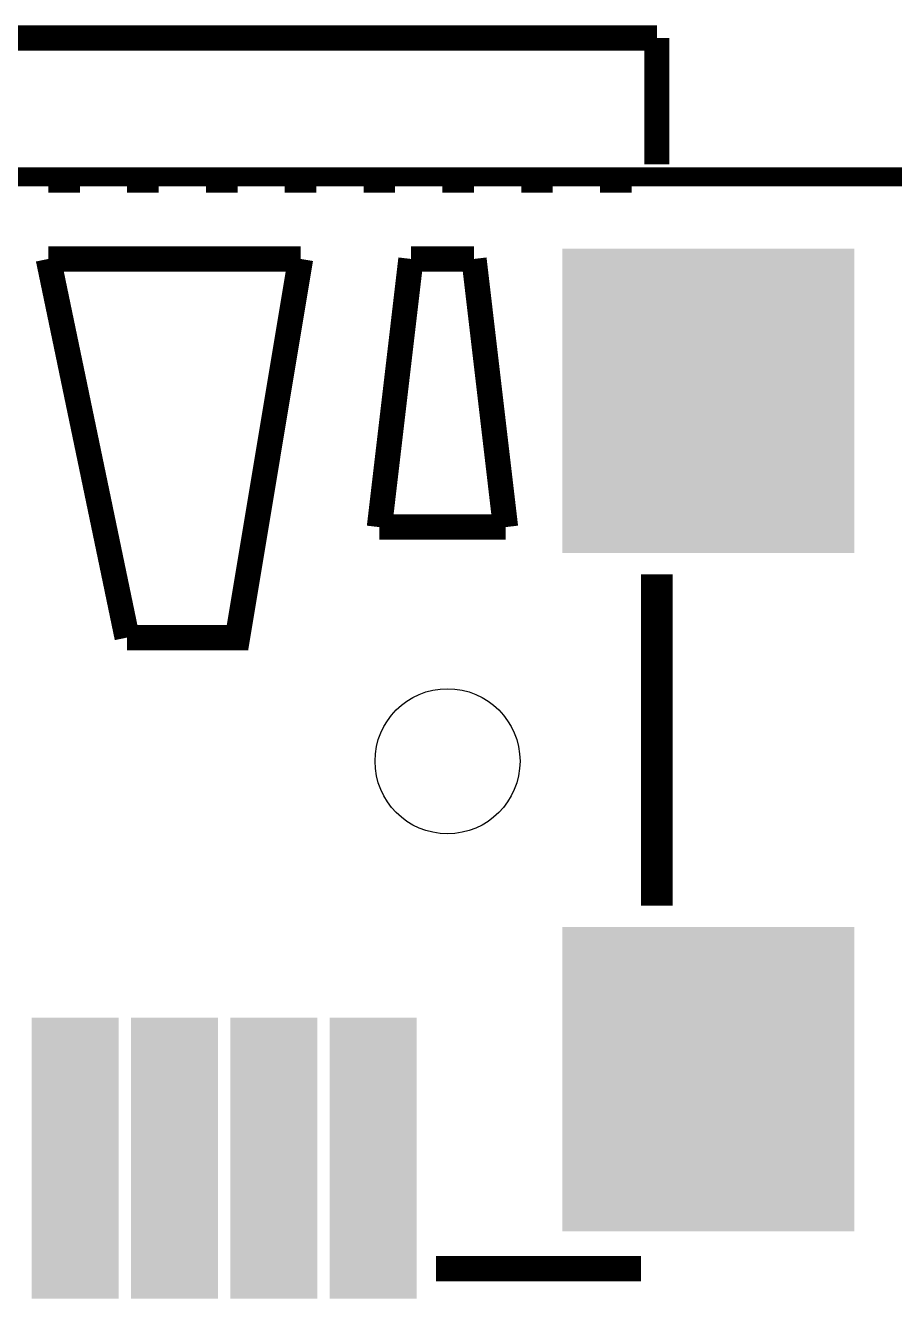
# Model space of a CAD drawing. Extents: x -1.4 to 24.2, y -3.9 to 40.3.
# Drawn here: x 10.23 to 17.23, y 30.09 to 40.34 of the extents above; entities that cross this region are included whole.
import ezdxf

# ---------------------------------------------------------------- set-up
doc = ezdxf.new("R2010")
doc.units = 0
doc.layers.get('0').update_dxf_attribs({"linetype": 'CONTINUOUS'})
for name, color, linetype in [('USBI2CCLICK_V102A_GKO', 5, 'CONTINUOUS'), ('USBI2CCLICK_V102A_GTO', 14, 'CONTINUOUS'), ('USBI2CCLICK_V102A_GTS', 12, 'CONTINUOUS')]:
    doc.layers.add(name, color=color, linetype=linetype)

# ---------------------------------------------------------------- blocks, each defined once
blk = doc.blocks.new('RECTANGLE_86')
blk.add_solid([(0.35052, 1.1303), (0.35052, -1.1303), (-0.35052, 1.1303), (-0.35052, -1.1303)])
blk = doc.blocks.new('RECTANGLE_87')
blk.add_solid([(1.17602, 1.22555), (1.17602, -1.22555), (-1.17602, 1.22555), (-1.17602, -1.22555)])
blk = doc.blocks.new('ROUND_67')
blk.add_circle((0, 0), 0.584)

msp = doc.modelspace()

# ---------------------------------------------------------------- linework, layer by layer
at = {"layer": 'USBI2CCLICK_V102A_GKO', "const_width": 0.1524}
msp.add_lwpolyline([(-1.27, 39.116), (24.13, 39.116)], dxfattribs=at)
at = {"layer": 'USBI2CCLICK_V102A_GTO'}
for points, const_width in [([(7.5438, 40.2336), (15.3162, 40.2336)], 0.2032), ([(15.3162, 39.2176), (15.3162, 40.2336)], 0.2032), ([(10.414, 39.0906), (10.668, 39.0906)], 0.2032), ([(11.049, 39.0906), (11.303, 39.0906)], 0.2032), ([(11.684, 39.0906), (11.938, 39.0906)], 0.2032), ([(12.319, 39.0906), (12.573, 39.0906)], 0.2032), ([(12.954, 39.0906), (13.208, 39.0906)], 0.2032), ([(13.589, 39.0906), (13.843, 39.0906)], 0.2032), ([(14.224, 39.0906), (14.478, 39.0906)], 0.2032), ([(14.859, 39.0906), (15.113, 39.0906)], 0.2032), ([(10.414, 38.4556), (12.446, 38.4556)], 0.2032), ([(10.414, 38.4556), (11.049, 35.4076)], 0.2032), ([(11.049, 35.4076), (11.938, 35.4076), (12.446, 38.4556)], 0.2032), ([(13.081, 36.2966), (13.335, 38.4556)], 0.2032), ([(13.335, 38.4556), (13.843, 38.4556)], 0.2032), ([(13.843, 38.4556), (14.097, 36.2966)], 0.2032), ([(13.081, 36.2966), (14.097, 36.2966)], 0.2032), ([(15.3162, 33.2486), (15.3162, 35.9156)], 0.254), ([(13.5382, 30.3276), (15.1892, 30.3276)], 0.2032)]:
    msp.add_lwpolyline(points, dxfattribs=dict(at, const_width=const_width))

# ---------------------------------------------------------------- block references
at = {"layer": 'USBI2CCLICK_V102A_GTS'}
for name, p in [('RECTANGLE_87', (15.73022, 37.3126)), ('ROUND_67', (13.62964, 34.41192)), ('RECTANGLE_87', (15.73022, 31.8516)), ('RECTANGLE_86', (10.6299, 31.2166)), ('RECTANGLE_86', (11.43, 31.2166)), ('RECTANGLE_86', (12.2301, 31.2166)), ('RECTANGLE_86', (13.0302, 31.2166))]:
    msp.add_blockref(name, p, dxfattribs=at)

doc.saveas('drawing.dxf')
